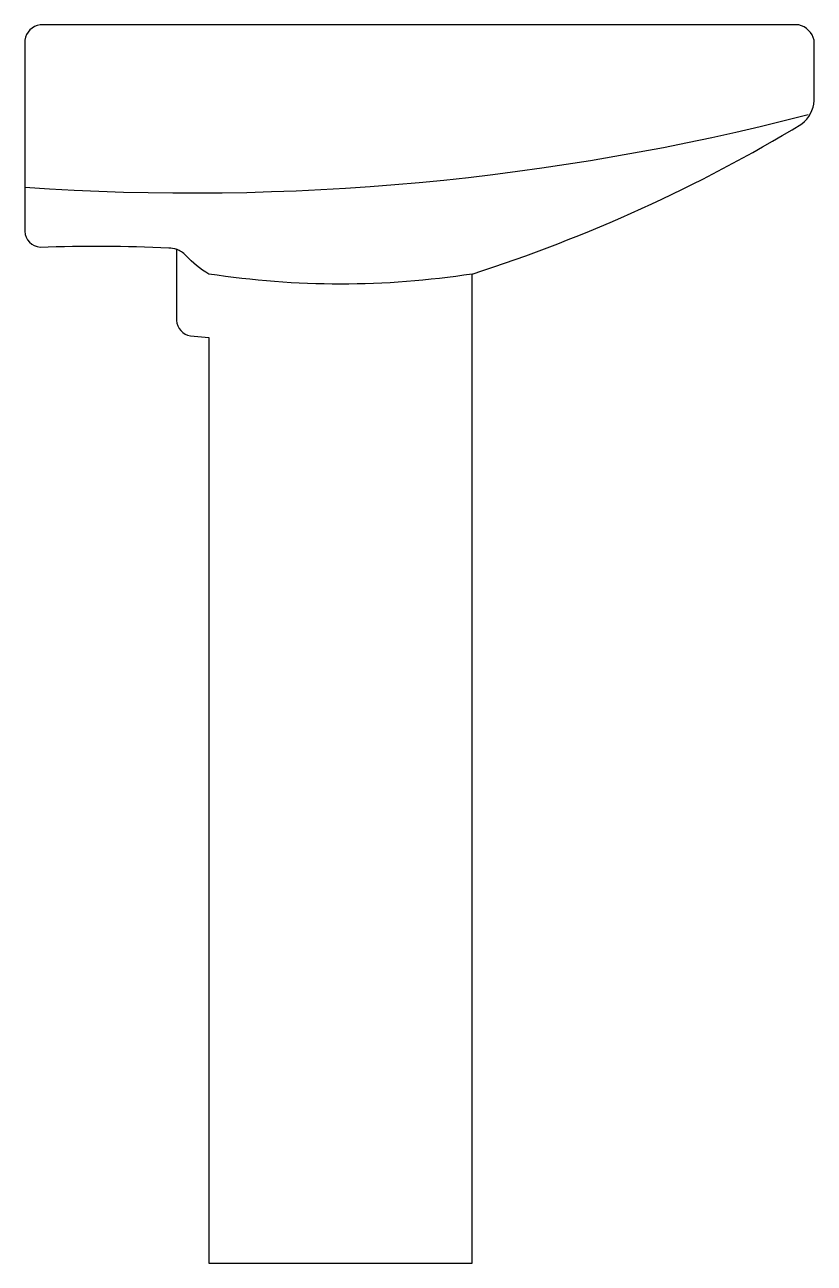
# Model space of a CAD drawing. Header units: centimetres. Extents: x 3 to 54, y 0 to 80.
import ezdxf

# ---------------------------------------------------------------- set-up
doc = ezdxf.new("R2010")
doc.units = ezdxf.units.CM

msp = doc.modelspace()

# ---------------------------------------------------------------- linework, layer by layer
msp.add_lwpolyline([(14.9, 59.8), (14.9, 0), (31.9, 0), (31.9, 63.9, 0.058509), (53.2, 73.6, 0.212025), (54, 75.1), (54, 79, 0.271472), (53, 80), (4, 80, 0.336711), (3, 79), (3, 66.658, 0.395915), (4, 65.644, -0.018424), (12.3, 65.6, -0.080863), (12.8, 65.5), (12.8, 60.9, 0.345), (13.7, 59.9)], format="xyb", close=True)
msp.add_lwpolyline([(31.9, 63.9, -0.076565), (14.9, 63.9, -0.075456), (13.4, 65.1, 0.115121), (12.8, 65.5, 0.018424)], format="xyb")
msp.add_arc((13.769, 228.291), 159.156, 266.12027, 284.49316)

doc.saveas('drawing.dxf')
